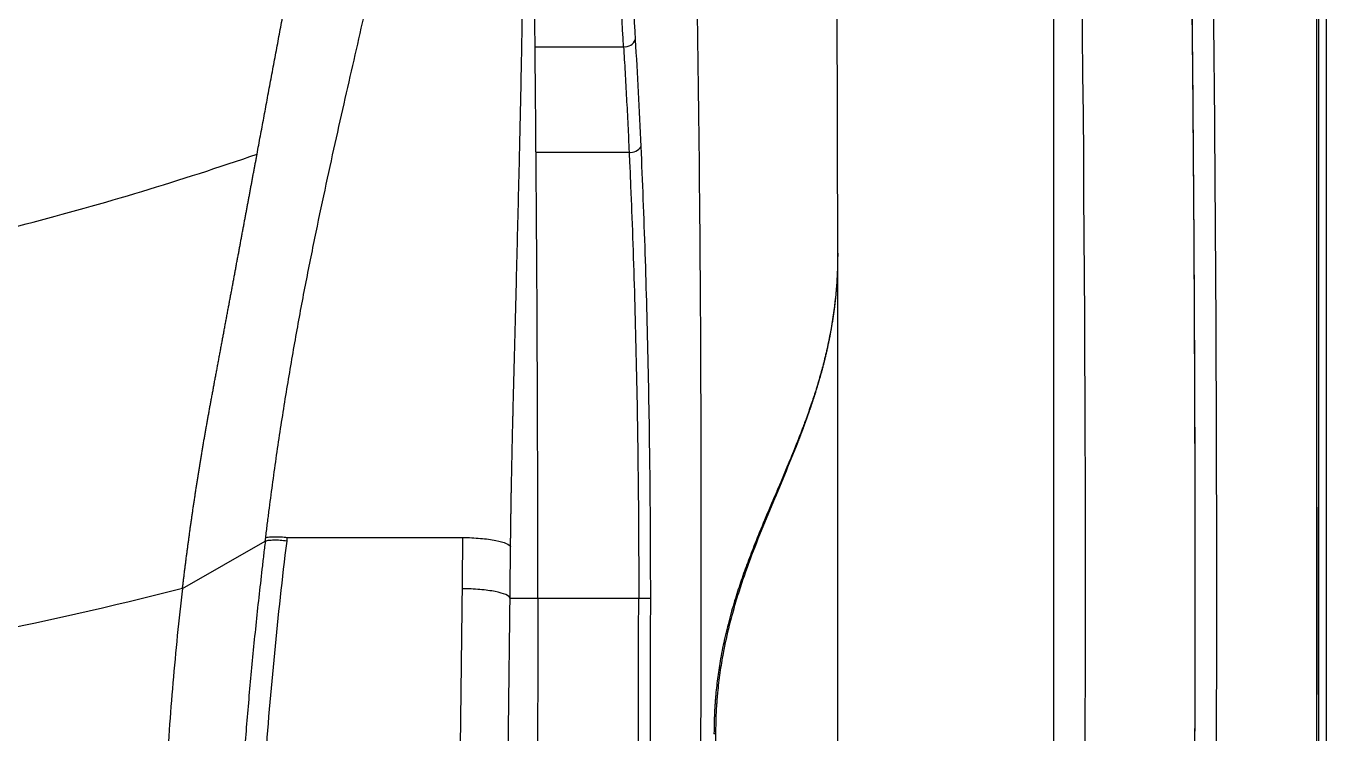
# Model space of a CAD drawing. Extents: x 527 to 611, y 788 to 934.
# Drawn here: x 597.96 to 611.49, y 844.04 to 851.41 of the extents above; entities that cross this region are included whole.
import ezdxf

# ---------------------------------------------------------------- set-up
doc = ezdxf.new("R2010")
doc.units = 0
doc.header["$MEASUREMENT"] = 0
doc.layers.add('1', color=4, linetype='Continuous')
doc.layers.add('GEOMETRY', color=3, linetype='Continuous', lineweight=25)

# ---------------------------------------------------------------- blocks, each defined once
blk = doc.blocks.new('2026_FLAIR')
at = {"layer": 'GEOMETRY'}
for p, q in [((84.42, 81.522), (84.42, 17.135)), ((84.42, 81.522), (84.42, 2.898)), ((81.583, 53.339), (81.583, 35.339)), ((76.188, 47.83), (77.109, 47.83)), ((76.198, 46.733), (77.167, 46.733)), ((79.338, 25.681), (79.338, 45.681)), ((72.519, 42.196), (73.38, 42.686)), ((73.61, 42.725), (75.433, 42.725)), ((75.927, 42.094), (76.216, 42.094)), ((76.216, 42.094), (77.267, 42.094)), ((77.267, 42.094), (77.391, 42.094)), ((78.066, 40.681), (78.05, 40.681)), ((78.066, 40.681), (78.066, 30.681))]:
    blk.add_line(p, q, dxfattribs=at)
for centre, radius, start, end in [((-466.785, 42.21), 548.701, 357.54177, 3.13498), ((77.123, 47.949), 0.119, 263.1289, 337.5667), ((77.184, 46.856), 0.125, 261.7453, 328.9232), ((-466.785, 42.21), 544.051, 357.59441, 359.98781), ((-466.785, 42.21), 544.176, 357.6105, 359.98781)]:
    blk.add_arc(centre, radius, start, end, dxfattribs=at)
blk.add_ellipse((-466.785, 15.428), major_axis=(0, 545.51), ratio=0.998801, start_param=4.771821, end_param=4.777019, dxfattribs=at)
for points, knots in [([(84.277, 81.473), (84.277, 81.47), (84.277, 81.468), (84.277, 81.462), (84.277, 81.455), (84.277, 81.437), (84.277, 81.401), (84.277, 81.33), (84.277, 81.188), (84.278, 80.903), (84.279, 80.334), (84.282, 79.195), (84.284, 78.219), (84.288, 76.267), (84.291, 74.966), (84.299, 71.062), (84.303, 68.459), (84.314, 60.651), (84.318, 55.446), (84.323, 45.035), (84.323, 39.829), (84.319, 29.418), (84.314, 24.213), (84.307, 19.008)], [0, 0, 0, 0, 0.000122, 0.000122, 0.000244, 0.000488, 0.000977, 0.001953, 0.003906, 0.007812, 0.015625, 0.03125, 0.0625, 0.0625, 0.125, 0.125, 0.25, 0.25, 0.5, 0.5, 0.75, 0.75, 1, 1, 1, 1]), ([(84.277, 81.473), (84.277, 81.469), (84.277, 81.466), (84.277, 81.46), (84.277, 81.45), (84.277, 81.428), (84.277, 81.383), (84.277, 81.294), (84.278, 81.115), (84.278, 80.757), (84.28, 80.041), (84.283, 78.61), (84.286, 77.383), (84.291, 74.929), (84.294, 73.293), (84.303, 68.385), (84.308, 65.113), (84.315, 58.569), (84.318, 55.298), (84.321, 48.754), (84.323, 42.21), (84.321, 35.666), (84.318, 29.122), (84.315, 25.851), (84.308, 19.307), (84.303, 16.035), (84.291, 9.491), (84.284, 6.219), (84.277, 2.947)], [0, 0, 0, 0, 0.000122, 0.000122, 0.000244, 0.000488, 0.000977, 0.001953, 0.003906, 0.007812, 0.015625, 0.03125, 0.0625, 0.0625, 0.125, 0.125, 0.25, 0.25, 0.375, 0.375, 0.5, 0.625, 0.625, 0.75, 0.75, 0.875, 0.875, 1, 1, 1, 1]), ([(84.345, 18.384), (84.344, 23.645), (84.344, 28.907), (84.344, 39.43), (84.344, 44.691), (84.344, 55.214), (84.344, 60.476), (84.345, 68.368), (84.345, 70.999), (84.346, 74.945), (84.346, 76.26), (84.346, 78.234), (84.346, 79.22), (84.346, 80.371), (84.346, 80.947), (84.346, 81.234), (84.346, 81.378), (84.346, 81.44), (84.346, 81.481), (84.346, 81.501), (84.346, 81.522)], [0, 0, 0, 0, 0.25, 0.25, 0.5, 0.5, 0.75, 0.75, 0.875, 0.875, 0.9375, 0.9375, 0.96875, 0.984375, 0.992188, 0.996094, 0.998047, 0.999023, 0.999023, 1, 1, 1, 1]), ([(84.346, 2.898), (84.346, 2.924), (84.346, 2.949), (84.346, 3), (84.346, 3.077), (84.346, 3.256), (84.346, 3.615), (84.346, 4.331), (84.346, 5.765), (84.346, 6.993), (84.346, 9.45), (84.345, 11.088), (84.345, 16.002), (84.345, 19.278), (84.344, 29.106), (84.344, 35.658), (84.344, 48.762), (84.344, 55.314), (84.345, 65.142), (84.345, 68.418), (84.345, 73.332), (84.346, 74.97), (84.346, 77.427), (84.346, 78.655), (84.346, 80.089), (84.346, 80.805), (84.346, 81.164), (84.346, 81.343), (84.346, 81.42), (84.346, 81.471), (84.346, 81.496), (84.346, 81.522)], [0, 0, 0, 0, 0.000977, 0.000977, 0.001953, 0.003906, 0.007813, 0.015625, 0.03125, 0.0625, 0.0625, 0.125, 0.125, 0.25, 0.25, 0.5, 0.5, 0.75, 0.75, 0.875, 0.875, 0.9375, 0.9375, 0.96875, 0.984375, 0.992188, 0.996094, 0.998047, 0.999023, 0.999023, 1, 1, 1, 1]), ([(83.254, 36.501), (83.29, 40.103), (83.292, 43.706), (83.227, 50.911), (83.16, 54.512), (82.955, 61.711), (82.818, 65.309), (82.469, 72.503), (82.258, 76.099), (82.011, 79.693)], [0, 0, 0, 0, 0.25, 0.25, 0.5, 0.5, 0.75, 0.75, 1, 1, 1, 1]), ([(83.254, 36.501), (83.29, 40.103), (83.292, 43.706), (83.227, 50.911), (83.16, 54.512), (82.955, 61.711), (82.818, 65.309), (82.469, 72.503), (82.258, 76.099), (82.011, 79.693)], [0.807814, 0.807814, 0.807814, 0.807814, 1.082323, 1.082323, 1.356832, 1.356832, 1.631341, 1.631341, 1.90585, 1.90585, 1.90585, 1.90585]), ([(81.835, 79.681), (81.846, 79.524), (81.866, 79.21), (81.897, 78.738), (81.927, 78.266), (81.957, 77.794), (81.986, 77.322), (82.015, 76.85), (82.044, 76.377), (82.072, 75.904), (82.1, 75.431), (82.127, 74.958), (82.154, 74.485), (82.181, 74.011), (82.207, 73.538), (82.233, 73.064), (82.258, 72.59), (82.283, 72.115), (82.308, 71.641), (82.332, 71.166), (82.356, 70.692), (82.379, 70.217), (82.435, 69.074), (82.518, 67.263), (82.62, 64.78), (82.712, 62.29), (82.792, 59.801), (82.862, 57.314), (82.921, 54.828), (82.969, 52.337), (82.999, 50.373), (83.017, 48.938), (83.026, 48.033), (83.034, 47.129), (83.041, 46.224), (83.047, 45.319), (83.051, 44.414), (83.054, 43.508), (83.055, 42.603), (83.055, 41.697), (83.053, 40.791), (83.051, 40.187), (83.05, 39.885)], [0, 0, 0, 0, 0.011865, 0.023734, 0.035607, 0.047484, 0.059366, 0.071251, 0.08314, 0.095033, 0.10693, 0.118831, 0.130736, 0.142645, 0.154558, 0.166475, 0.178397, 0.190322, 0.202252, 0.214185, 0.226123, 0.238065, 0.250011, 0.312259, 0.374667, 0.437237, 0.49997, 0.562266, 0.624696, 0.687259, 0.749958, 0.77267, 0.795386, 0.818105, 0.840828, 0.863555, 0.886286, 0.909021, 0.93176, 0.954502, 0.977249, 1, 1, 1, 1]), ([(81.835, 79.681), (82.054, 76.381), (82.243, 73.068), (82.402, 69.741), (82.561, 66.444), (82.69, 63.129), (82.791, 59.795), (82.89, 56.492), (82.962, 53.175), (83.005, 49.842), (83.048, 46.527), (83.063, 43.207), (83.05, 39.885)], [0, 0, 0, 0, 0.25, 0.25, 0.25, 0.5, 0.5, 0.5, 0.75, 0.75, 0.75, 1, 1, 1, 1]), ([(73.384, 42.723), (73.387, 42.746), (73.392, 42.791), (73.404, 42.882), (73.424, 43.042), (73.466, 43.362), (73.533, 43.823), (73.621, 44.374), (73.716, 44.919), (73.817, 45.451), (73.922, 45.967), (74.028, 46.465), (74.134, 46.945), (74.239, 47.409), (74.342, 47.859), (74.442, 48.297), (74.572, 48.87), (74.724, 49.573), (74.889, 50.415), (75.009, 51.133), (75.093, 51.725), (75.133, 52.046), (75.154, 52.239), (75.16, 52.287), (75.164, 52.321), (75.165, 52.337), (75.166, 52.347), (75.167, 52.354), (75.168, 52.362), (75.169, 52.371), (75.171, 52.388), (75.18, 52.481), (75.205, 52.725), (75.239, 53.124), (75.272, 53.617), (75.297, 54.123), (75.313, 54.642), (75.319, 55.172), (75.316, 55.712), (75.305, 56.26), (75.285, 56.813), (75.256, 57.37), (75.221, 57.927), (75.192, 58.298), (75.177, 58.483)], [0, 0, 0, 0, 0.003906, 0.007812, 0.015625, 0.03125, 0.0625, 0.09375, 0.125, 0.15625, 0.1875, 0.21875, 0.25, 0.28125, 0.3125, 0.34375, 0.375, 0.4375, 0.5, 0.5625, 0.59375, 0.625, 0.628906, 0.632812, 0.634766, 0.635742, 0.63623, 0.636719, 0.637207, 0.637695, 0.638672, 0.640625, 0.65625, 0.6875, 0.71875, 0.75, 0.78125, 0.8125, 0.84375, 0.875, 0.90625, 0.9375, 0.96875, 1, 1, 1, 1]), ([(73.399, 47.275), (73.405, 47.308), (73.417, 47.373), (73.436, 47.472), (73.454, 47.57), (73.472, 47.668), (73.491, 47.765), (73.509, 47.863), (73.527, 47.96), (73.545, 48.057), (73.563, 48.154), (73.581, 48.25), (73.599, 48.346), (73.617, 48.442), (73.635, 48.538), (73.653, 48.634), (73.67, 48.729), (73.688, 48.824), (73.706, 48.919), (73.723, 49.014), (73.741, 49.108), (73.759, 49.202), (73.776, 49.296), (73.794, 49.39), (73.811, 49.483), (73.828, 49.577), (73.846, 49.67), (73.863, 49.762), (73.88, 49.855), (73.898, 49.947), (73.915, 50.039), (73.932, 50.131), (73.949, 50.222), (73.966, 50.314), (73.983, 50.405), (74, 50.495), (74.017, 50.586), (74.034, 50.676), (74.05, 50.766), (74.067, 50.856), (74.084, 50.946), (74.1, 51.035), (74.117, 51.124), (74.134, 51.213), (74.15, 51.301), (74.167, 51.389), (74.183, 51.477), (74.199, 51.565), (74.216, 51.652), (74.232, 51.74), (74.248, 51.827), (74.264, 51.913), (74.28, 52), (74.297, 52.086), (74.313, 52.172), (74.329, 52.257), (74.344, 52.343), (74.36, 52.428), (74.376, 52.513), (74.387, 52.569), (74.392, 52.597)], [0, 0, 0, 0, 0.017241, 0.034483, 0.051724, 0.068965, 0.086207, 0.103448, 0.120689, 0.137931, 0.155172, 0.172413, 0.189655, 0.206896, 0.224138, 0.241379, 0.25862, 0.275862, 0.293103, 0.310344, 0.327586, 0.344827, 0.362068, 0.37931, 0.396551, 0.413792, 0.431034, 0.448275, 0.465516, 0.482758, 0.499999, 0.517241, 0.534482, 0.551723, 0.568965, 0.586206, 0.603447, 0.620689, 0.63793, 0.655172, 0.672413, 0.689654, 0.706896, 0.724137, 0.741379, 0.75862, 0.775861, 0.793103, 0.810344, 0.827586, 0.844827, 0.862069, 0.87931, 0.896551, 0.913793, 0.931034, 0.948276, 0.965517, 0.982759, 1, 1, 1, 1]), ([(75.933, 42.628), (75.933, 42.644), (75.933, 42.677), (75.934, 42.725), (75.935, 42.774), (75.935, 42.822), (75.936, 42.87), (75.937, 42.919), (75.937, 42.967), (75.938, 43.016), (75.939, 43.064), (75.94, 43.112), (75.94, 43.161), (75.941, 43.209), (75.942, 43.257), (75.943, 43.306), (75.944, 43.354), (75.945, 43.402), (75.946, 43.451), (75.947, 43.499), (75.948, 43.547), (75.949, 43.596), (75.95, 43.644), (75.951, 43.692), (75.952, 43.741), (75.953, 43.789), (75.954, 43.837), (75.956, 43.885), (75.957, 43.934), (75.958, 43.982), (75.961, 44.131), (75.968, 44.38), (75.977, 44.73), (75.986, 45.081), (75.998, 45.538), (76.012, 46.105), (76.028, 46.756), (76.042, 47.399), (76.054, 48.007), (76.063, 48.612), (76.07, 49.182), (76.075, 49.763), (76.077, 50.224), (76.079, 50.613), (76.08, 50.891), (76.08, 51.148), (76.081, 51.335), (76.08, 51.493), (76.08, 51.649), (76.08, 51.828), (76.08, 51.999), (76.079, 52.161), (76.078, 52.313), (76.077, 52.458), (76.077, 52.551), (76.076, 52.596)], [0, 0, 0, 0, 0.004361, 0.008716, 0.013064, 0.017406, 0.021742, 0.026073, 0.030398, 0.034718, 0.039033, 0.043343, 0.047649, 0.051951, 0.056249, 0.060543, 0.064834, 0.069121, 0.073406, 0.077688, 0.081967, 0.086244, 0.09052, 0.094793, 0.099065, 0.103336, 0.107606, 0.111875, 0.116143, 0.120412, 0.12468, 0.155583, 0.186685, 0.218077, 0.249847, 0.310788, 0.374716, 0.435184, 0.499863, 0.55937, 0.624631, 0.682394, 0.749702, 0.777511, 0.812275, 0.842792, 0.863649, 0.874849, 0.895815, 0.915752, 0.934659, 0.952537, 0.969386, 0.985207, 1, 1, 1, 1]), ([(79.338, 45.681), (79.338, 45.838), (79.337, 46.151), (79.337, 46.621), (79.336, 47.089), (79.334, 47.555), (79.332, 48.02), (79.33, 48.483), (79.328, 48.944), (79.325, 49.404), (79.322, 49.863), (79.318, 50.32), (79.314, 50.775), (79.309, 51.228), (79.306, 51.53), (79.305, 51.681)], [0, 0, 0, 0, 0.078502, 0.156741, 0.234716, 0.312429, 0.389878, 0.467064, 0.543986, 0.620646, 0.697043, 0.773176, 0.849047, 0.924655, 1, 1, 1, 1]), ([(76.188, 47.83), (76.186, 48.03), (76.182, 48.412), (76.177, 48.96), (76.171, 49.457), (76.165, 49.903), (76.16, 50.299), (76.156, 50.546), (76.154, 50.66)], [0, 0, 0, 0, 0.211613, 0.405247, 0.580902, 0.73858, 0.878279, 1, 1, 1, 1]), ([(77.415, 18.847), (77.457, 19.872), (77.542, 21.921), (77.647, 24.996), (77.736, 28.072), (77.823, 31.833), (77.893, 36.28), (77.922, 41.413), (77.916, 45.532), (77.882, 47.939), (77.873, 48.635)], [0, 0, 0, 0, 0.103256, 0.206512, 0.309781, 0.41305, 0.585314, 0.757578, 0.929903, 1, 1, 1, 1]), ([(77.291, 46.792), (77.283, 46.984), (77.273, 47.173), (77.254, 47.544), (77.244, 47.725), (77.234, 47.903)], [0, 0, 0, 0, 0.5, 0.5, 1, 1, 1, 1]), ([(76.197, 46.737), (76.197, 46.755), (76.197, 46.793), (76.197, 46.85), (76.196, 46.907), (76.196, 46.966), (76.195, 47.024), (76.195, 47.083), (76.194, 47.143), (76.194, 47.203), (76.193, 47.264), (76.193, 47.325), (76.192, 47.387), (76.192, 47.449), (76.191, 47.511), (76.19, 47.574), (76.19, 47.638), (76.189, 47.701), (76.189, 47.766), (76.188, 47.808), (76.188, 47.83)], [0, 0, 0, 0, 0.049713, 0.100113, 0.1512, 0.202975, 0.255438, 0.308587, 0.362425, 0.416949, 0.472161, 0.528061, 0.584647, 0.641922, 0.699883, 0.758532, 0.817868, 0.877891, 0.938602, 1, 1, 1, 1]), ([(77.109, 47.83), (77.114, 47.742), (77.119, 47.654), (77.129, 47.474), (77.134, 47.384), (77.144, 47.201), (77.149, 47.108), (77.158, 46.922), (77.162, 46.828), (77.167, 46.733)], [0, 0, 0, 0, 0.25, 0.25, 0.5, 0.5, 0.75, 0.75, 1, 1, 1, 1]), ([(73.294, 46.712), (73.3, 46.744), (73.312, 46.807), (73.329, 46.901), (73.347, 46.995), (73.364, 47.088), (73.382, 47.182), (73.393, 47.244), (73.399, 47.275)], [0, 0, 0, 0, 0.166667, 0.333334, 0.5, 0.666667, 0.833333, 1, 1, 1, 1]), ([(53.614, 46.712), (54.407, 46.44), (55.206, 46.198), (56.818, 45.779), (57.631, 45.603), (59.271, 45.317), (60.098, 45.208), (61.351, 45.098), (61.77, 45.07), (62.402, 45.042), (62.613, 45.035), (62.931, 45.028), (63.037, 45.026), (63.248, 45.024), (63.354, 45.024), (64.304, 45.024), (65.142, 45.061), (66.805, 45.207), (67.63, 45.316), (69.269, 45.601), (70.082, 45.777), (71.697, 46.196), (72.498, 46.438), (73.294, 46.712)], [0, 0, 0, 0, 0.125, 0.125, 0.25, 0.25, 0.375, 0.375, 0.4375, 0.4375, 0.46875, 0.46875, 0.484375, 0.484375, 0.5, 0.5, 0.625, 0.625, 0.75, 0.75, 0.875, 0.875, 1, 1, 1, 1]), ([(72.818, 44.16), (72.821, 44.176), (72.827, 44.208), (72.836, 44.255), (72.844, 44.302), (72.853, 44.349), (72.862, 44.396), (72.871, 44.443), (72.88, 44.49), (72.888, 44.537), (72.897, 44.584), (72.906, 44.631), (72.914, 44.677), (72.923, 44.724), (72.932, 44.77), (72.94, 44.817), (72.949, 44.863), (72.958, 44.909), (72.966, 44.955), (72.975, 45.001), (72.983, 45.047), (72.992, 45.093), (73, 45.138), (73.009, 45.184), (73.017, 45.229), (73.026, 45.274), (73.034, 45.319), (73.043, 45.364), (73.051, 45.409), (73.059, 45.454), (73.068, 45.498), (73.076, 45.543), (73.084, 45.587), (73.092, 45.631), (73.101, 45.675), (73.109, 45.719), (73.117, 45.762), (73.125, 45.806), (73.133, 45.849), (73.141, 45.892), (73.149, 45.935), (73.157, 45.978), (73.165, 46.021), (73.173, 46.063), (73.181, 46.105), (73.189, 46.147), (73.196, 46.189), (73.204, 46.231), (73.212, 46.272), (73.22, 46.313), (73.227, 46.354), (73.235, 46.395), (73.242, 46.435), (73.25, 46.476), (73.257, 46.516), (73.265, 46.555), (73.272, 46.595), (73.28, 46.634), (73.287, 46.674), (73.292, 46.699), (73.294, 46.712)], [0, 0, 0, 0, 0.017242, 0.034483, 0.051725, 0.068966, 0.086208, 0.10345, 0.120691, 0.137933, 0.155175, 0.172416, 0.189658, 0.206899, 0.22414, 0.241382, 0.258623, 0.275864, 0.293105, 0.310346, 0.327587, 0.344828, 0.36207, 0.379311, 0.396552, 0.413793, 0.431034, 0.448275, 0.465517, 0.482758, 0.5, 0.517242, 0.534484, 0.551726, 0.568968, 0.58621, 0.603453, 0.620695, 0.637937, 0.655179, 0.672421, 0.689663, 0.706905, 0.724146, 0.741388, 0.758629, 0.77587, 0.793111, 0.810352, 0.827593, 0.844833, 0.862074, 0.879314, 0.896555, 0.913796, 0.931036, 0.948277, 0.965518, 0.982759, 1, 1, 1, 1]), ([(76.216, 42.094), (76.216, 42.115), (76.216, 42.158), (76.216, 42.221), (76.216, 42.285), (76.216, 42.349), (76.216, 42.412), (76.216, 42.476), (76.216, 42.539), (76.216, 42.603), (76.216, 42.667), (76.216, 42.73), (76.216, 42.794), (76.216, 42.857), (76.216, 42.921), (76.216, 42.985), (76.216, 43.048), (76.216, 43.112), (76.216, 43.175), (76.215, 43.239), (76.215, 43.302), (76.215, 43.366), (76.215, 43.429), (76.215, 43.492), (76.215, 43.556), (76.215, 43.619), (76.214, 43.682), (76.214, 43.746), (76.214, 43.809), (76.214, 43.872), (76.214, 43.935), (76.213, 43.998), (76.213, 44.061), (76.213, 44.124), (76.213, 44.187), (76.213, 44.249), (76.212, 44.312), (76.212, 44.375), (76.212, 44.437), (76.212, 44.5), (76.211, 44.562), (76.211, 44.624), (76.211, 44.687), (76.21, 44.749), (76.21, 44.811), (76.21, 44.873), (76.21, 44.935), (76.209, 44.997), (76.209, 45.058), (76.209, 45.12), (76.208, 45.181), (76.208, 45.243), (76.208, 45.304), (76.207, 45.365), (76.207, 45.426), (76.206, 45.487), (76.206, 45.548), (76.206, 45.608), (76.205, 45.669), (76.205, 45.729), (76.205, 45.789), (76.204, 45.849), (76.204, 45.909), (76.203, 45.969), (76.203, 46.029), (76.202, 46.088), (76.202, 46.148), (76.202, 46.207), (76.201, 46.266), (76.201, 46.325), (76.2, 46.384), (76.2, 46.442), (76.199, 46.501), (76.199, 46.559), (76.198, 46.617), (76.198, 46.675), (76.198, 46.714), (76.198, 46.733)], [0, 0, 0, 0, 0.013174, 0.026353, 0.039536, 0.052723, 0.065914, 0.07911, 0.09231, 0.105515, 0.118724, 0.131937, 0.145154, 0.158376, 0.171602, 0.184833, 0.198067, 0.211306, 0.22455, 0.237797, 0.251049, 0.264306, 0.277566, 0.290831, 0.3041, 0.317374, 0.330652, 0.343934, 0.35722, 0.370511, 0.383806, 0.397105, 0.410409, 0.423716, 0.437029, 0.450345, 0.463666, 0.476991, 0.49032, 0.503654, 0.516991, 0.530334, 0.54368, 0.557031, 0.570386, 0.583745, 0.597109, 0.610476, 0.623848, 0.637225, 0.650606, 0.66399, 0.67738, 0.690773, 0.704171, 0.717573, 0.730979, 0.74439, 0.757805, 0.771224, 0.784647, 0.798075, 0.811507, 0.824943, 0.838383, 0.851828, 0.865277, 0.87873, 0.892187, 0.905649, 0.919115, 0.932585, 0.94606, 0.959538, 0.973021, 0.986509, 1, 1, 1, 1]), ([(77.167, 46.733), (77.167, 46.727), (77.167, 46.722), (77.168, 46.71), (77.168, 46.694), (77.17, 46.655), (77.174, 46.576), (77.177, 46.509), (77.182, 46.373), (77.186, 46.282), (77.197, 46.008), (77.21, 45.638), (77.222, 45.259), (77.232, 44.877), (77.237, 44.683), (77.25, 44.096), (77.256, 43.7), (77.263, 43.099), (77.264, 42.899), (77.266, 42.598), (77.266, 42.497), (77.266, 42.346), (77.267, 42.271), (77.267, 42.182), (77.267, 42.138), (77.267, 42.119), (77.267, 42.107), (77.267, 42.1), (77.267, 42.094)], [0, 0, 0, 0, 0.003906, 0.003906, 0.007812, 0.015625, 0.03125, 0.0625, 0.0625, 0.125, 0.125, 0.25, 0.375, 0.375, 0.5, 0.5, 0.75, 0.75, 0.875, 0.875, 0.9375, 0.9375, 0.96875, 0.984375, 0.992188, 0.996094, 0.996094, 1, 1, 1, 1]), ([(77.391, 42.094), (77.391, 42.503), (77.389, 42.909), (77.381, 43.72), (77.374, 44.121), (77.362, 44.716), (77.357, 44.912), (77.346, 45.3), (77.341, 45.491), (77.322, 46.06), (77.308, 46.43), (77.291, 46.792)], [0, 0, 0, 0, 0.25, 0.25, 0.5, 0.5, 0.625, 0.625, 0.75, 0.75, 1, 1, 1, 1]), ([(79.338, 45.681), (79.338, 45.672), (79.337, 45.655), (79.337, 45.629), (79.337, 45.603), (79.336, 45.577), (79.336, 45.552), (79.335, 45.526), (79.334, 45.5), (79.333, 45.474), (79.332, 45.448), (79.33, 45.422), (79.329, 45.396), (79.327, 45.371), (79.325, 45.345), (79.323, 45.319), (79.319, 45.271), (79.312, 45.201), (79.301, 45.109), (79.288, 45.016), (79.269, 44.897), (79.241, 44.75), (79.203, 44.585), (79.16, 44.424), (79.116, 44.273), (79.067, 44.123), (79.019, 43.988), (78.966, 43.845), (78.917, 43.718), (78.869, 43.6), (78.833, 43.512), (78.793, 43.415), (78.746, 43.306), (78.671, 43.129), (78.58, 42.916), (78.483, 42.68), (78.402, 42.471), (78.334, 42.283), (78.27, 42.086), (78.21, 41.881), (78.156, 41.663), (78.121, 41.483), (78.099, 41.347), (78.086, 41.255), (78.075, 41.162), (78.067, 41.084), (78.062, 41.02), (78.059, 40.972), (78.056, 40.924), (78.054, 40.876), (78.052, 40.827), (78.051, 40.779), (78.05, 40.73), (78.05, 40.697), (78.05, 40.681)], [0, 0, 0, 0, 0.004141, 0.008283, 0.012427, 0.016574, 0.020724, 0.024878, 0.029036, 0.033199, 0.037367, 0.041542, 0.045723, 0.049911, 0.054106, 0.05831, 0.062522, 0.077654, 0.0931, 0.108878, 0.125004, 0.155264, 0.18747, 0.217352, 0.24998, 0.279078, 0.312507, 0.338543, 0.375009, 0.400458, 0.421231, 0.437485, 0.470498, 0.499982, 0.566254, 0.625028, 0.668905, 0.710472, 0.750012, 0.794062, 0.835471, 0.875001, 0.890955, 0.906641, 0.922128, 0.93749, 0.945371, 0.953212, 0.961024, 0.968817, 0.976601, 0.984387, 0.992183, 1, 1, 1, 1]), ([(79.338, 45.681), (79.338, 45.671), (79.337, 45.651), (79.337, 45.621), (79.337, 45.592), (79.336, 45.563), (79.335, 45.534), (79.334, 45.505), (79.333, 45.477), (79.332, 45.449), (79.33, 45.421), (79.328, 45.393), (79.327, 45.366), (79.325, 45.339), (79.323, 45.312), (79.32, 45.285), (79.318, 45.259), (79.315, 45.233), (79.313, 45.207), (79.31, 45.181), (79.307, 45.156), (79.304, 45.131), (79.301, 45.106), (79.298, 45.081), (79.294, 45.056), (79.291, 45.032), (79.287, 45.008), (79.284, 44.984), (79.28, 44.961), (79.276, 44.938), (79.272, 44.915), (79.268, 44.892), (79.264, 44.869), (79.26, 44.847), (79.256, 44.825), (79.252, 44.803), (79.247, 44.781), (79.243, 44.76), (79.239, 44.739), (79.234, 44.718), (79.23, 44.697), (79.225, 44.677), (79.221, 44.657), (79.216, 44.637), (79.212, 44.618), (79.207, 44.598), (79.202, 44.579), (79.198, 44.56), (79.193, 44.542), (79.188, 44.524), (79.184, 44.505), (79.179, 44.488), (79.174, 44.47), (79.17, 44.453), (79.165, 44.435), (79.16, 44.418), (79.156, 44.402), (79.151, 44.385), (79.146, 44.369), (79.141, 44.353), (79.137, 44.337), (79.132, 44.321), (79.128, 44.306), (79.123, 44.29), (79.118, 44.275), (79.114, 44.26), (79.109, 44.246), (79.105, 44.231), (79.1, 44.217), (79.096, 44.203), (79.091, 44.189), (79.087, 44.175), (79.082, 44.162), (79.078, 44.148), (79.074, 44.135), (79.069, 44.122), (79.065, 44.109), (79.061, 44.097), (79.057, 44.084), (79.053, 44.072), (79.048, 44.06), (79.044, 44.048), (79.04, 44.036), (79.036, 44.025), (79.032, 44.013), (79.028, 44.002), (79.024, 43.991), (79.021, 43.98), (79.017, 43.97), (79.013, 43.959), (79.009, 43.949), (79.006, 43.939), (79.002, 43.929), (78.998, 43.919), (78.995, 43.909), (78.991, 43.9), (78.988, 43.89), (78.985, 43.881), (78.981, 43.872), (78.978, 43.863), (78.975, 43.855), (78.972, 43.846), (78.968, 43.838), (78.965, 43.829), (78.962, 43.821), (78.959, 43.814), (78.956, 43.806), (78.953, 43.798), (78.951, 43.791), (78.948, 43.784), (78.945, 43.776), (78.942, 43.77), (78.94, 43.763), (78.937, 43.756), (78.935, 43.75), (78.932, 43.743), (78.93, 43.737), (78.928, 43.731), (78.925, 43.725), (78.923, 43.72), (78.921, 43.714), (78.919, 43.709), (78.917, 43.704), (78.915, 43.699), (78.913, 43.694), (78.911, 43.689), (78.909, 43.684), (78.908, 43.68), (78.906, 43.676), (78.904, 43.671), (78.903, 43.667), (78.901, 43.664), (78.9, 43.66), (78.898, 43.656), (78.897, 43.653), (78.896, 43.65), (78.894, 43.647), (78.893, 43.644), (78.892, 43.641), (78.891, 43.638), (78.89, 43.636), (78.889, 43.634), (78.888, 43.631), (78.888, 43.629), (78.887, 43.627), (78.886, 43.626), (78.885, 43.624), (78.84, 43.511), (78.748, 43.29), (78.609, 42.961), (78.473, 42.628), (78.377, 42.369), (78.318, 42.19), (78.289, 42.099), (78.261, 42.006), (78.235, 41.911), (78.193, 41.752), (78.149, 41.555), (78.11, 41.319), (78.091, 41.162), (78.082, 41.056), (78.078, 41.003), (78.074, 40.95), (78.071, 40.897), (78.069, 40.843), (78.068, 40.789), (78.067, 40.735), (78.067, 40.699), (78.066, 40.681)], [0, 0, 0, 0, 0.005222, 0.010398, 0.01553, 0.020619, 0.025665, 0.03067, 0.035635, 0.04056, 0.045448, 0.050297, 0.05511, 0.059887, 0.064628, 0.069335, 0.074008, 0.078648, 0.083255, 0.08783, 0.092374, 0.096886, 0.101368, 0.105819, 0.110241, 0.114633, 0.118996, 0.12333, 0.127636, 0.131914, 0.136164, 0.140384, 0.144572, 0.148729, 0.152854, 0.156945, 0.161002, 0.165023, 0.169009, 0.172958, 0.176869, 0.180743, 0.184578, 0.188374, 0.192133, 0.195857, 0.199545, 0.203198, 0.206817, 0.2104, 0.213949, 0.217464, 0.220944, 0.22439, 0.227803, 0.231181, 0.234526, 0.237837, 0.241115, 0.244359, 0.24757, 0.250748, 0.253892, 0.257004, 0.260082, 0.263127, 0.266139, 0.269119, 0.272065, 0.274979, 0.277859, 0.280707, 0.283521, 0.286303, 0.289052, 0.291768, 0.294451, 0.297101, 0.299718, 0.302302, 0.304853, 0.307372, 0.309857, 0.31231, 0.314729, 0.317116, 0.319469, 0.32179, 0.324077, 0.326332, 0.328553, 0.330741, 0.332896, 0.335018, 0.337107, 0.339163, 0.341186, 0.343175, 0.345131, 0.347054, 0.348944, 0.350801, 0.352624, 0.354414, 0.356171, 0.357894, 0.359584, 0.361241, 0.362864, 0.364454, 0.366011, 0.367534, 0.369024, 0.370481, 0.371904, 0.373294, 0.37465, 0.375973, 0.377262, 0.378517, 0.37974, 0.380928, 0.382083, 0.383205, 0.384293, 0.385347, 0.386368, 0.387356, 0.388309, 0.38923, 0.390116, 0.39097, 0.391789, 0.392575, 0.393328, 0.394047, 0.394732, 0.395384, 0.396003, 0.396587, 0.397139, 0.397656, 0.39814, 0.398591, 0.399008, 0.399391, 0.399741, 0.400057, 0.475095, 0.550186, 0.625178, 0.70004, 0.718789, 0.737559, 0.75629, 0.775065, 0.794816, 0.850001, 0.887635, 0.92498, 0.934301, 0.943628, 0.952965, 0.962318, 0.971693, 0.981094, 0.990528, 1, 1, 1, 1]), ([(72.519, 42.196), (72.52, 42.211), (72.524, 42.239), (72.529, 42.281), (72.534, 42.324), (72.539, 42.366), (72.545, 42.409), (72.55, 42.451), (72.555, 42.494), (72.561, 42.536), (72.567, 42.579), (72.572, 42.622), (72.578, 42.665), (72.584, 42.707), (72.59, 42.75), (72.595, 42.793), (72.601, 42.836), (72.608, 42.879), (72.614, 42.922), (72.62, 42.964), (72.626, 43.007), (72.632, 43.05), (72.639, 43.093), (72.645, 43.136), (72.652, 43.179), (72.658, 43.222), (72.665, 43.265), (72.672, 43.308), (72.678, 43.35), (72.685, 43.393), (72.692, 43.436), (72.699, 43.479), (72.706, 43.522), (72.713, 43.565), (72.72, 43.607), (72.727, 43.65), (72.735, 43.693), (72.742, 43.736), (72.749, 43.778), (72.757, 43.821), (72.764, 43.863), (72.772, 43.906), (72.779, 43.948), (72.787, 43.991), (72.795, 44.033), (72.802, 44.076), (72.81, 44.118), (72.815, 44.146), (72.818, 44.16)], [0, 0, 0, 0, 0.021739, 0.043478, 0.065217, 0.086956, 0.108695, 0.130434, 0.152173, 0.173912, 0.195651, 0.21739, 0.239129, 0.260868, 0.282607, 0.304347, 0.326086, 0.347825, 0.369564, 0.391304, 0.413043, 0.434782, 0.456522, 0.478261, 0.5, 0.521739, 0.543478, 0.565217, 0.586956, 0.608695, 0.630434, 0.652173, 0.673912, 0.695651, 0.71739, 0.739129, 0.760868, 0.782607, 0.804347, 0.826086, 0.847825, 0.869564, 0.891304, 0.913043, 0.934782, 0.956522, 0.978261, 1, 1, 1, 1]), ([(73.38, 42.686), (73.374, 42.638), (73.368, 42.589), (73.356, 42.492), (73.351, 42.443), (73.334, 42.297), (73.323, 42.199), (73.29, 41.907), (73.27, 41.712), (73.232, 41.322), (73.214, 41.127), (73.181, 40.737), (73.165, 40.542), (73.122, 39.957), (73.097, 39.568), (73.067, 38.984), (73.058, 38.789), (73.047, 38.497), (73.043, 38.4), (73.036, 38.205), (73.033, 38.108), (73.002, 37.232), (72.974, 36.456), (72.919, 34.908), (72.892, 34.136), (72.81, 31.825), (72.756, 30.293), (72.648, 27.243), (72.595, 25.728), (72.542, 24.222)], [0, 0, 0, 0, 0.007813, 0.007813, 0.015625, 0.015625, 0.03125, 0.03125, 0.0625, 0.0625, 0.09375, 0.09375, 0.125, 0.125, 0.1875, 0.1875, 0.21875, 0.21875, 0.234375, 0.234375, 0.25, 0.25, 0.375, 0.375, 0.5, 0.5, 0.75, 0.75, 1, 1, 1, 1]), ([(72.759, 24.258), (72.814, 25.761), (72.868, 27.274), (72.978, 30.318), (73.033, 31.848), (73.117, 34.154), (73.145, 34.925), (73.201, 36.471), (73.229, 37.245), (73.261, 38.119), (73.264, 38.216), (73.271, 38.411), (73.275, 38.508), (73.287, 38.799), (73.296, 38.993), (73.326, 39.576), (73.35, 39.965), (73.407, 40.743), (73.44, 41.132), (73.516, 41.91), (73.558, 42.299), (73.606, 42.688)], [0, 0, 0, 0, 0.25, 0.25, 0.5, 0.5, 0.625, 0.625, 0.75, 0.75, 0.765625, 0.765625, 0.78125, 0.78125, 0.8125, 0.8125, 0.875, 0.875, 0.9375, 0.9375, 1, 1, 1, 1]), ([(73.606, 42.688), (73.582, 42.691), (73.558, 42.693), (73.513, 42.696), (73.491, 42.696), (73.451, 42.696), (73.433, 42.695), (73.402, 42.692), (73.39, 42.689), (73.38, 42.686)], [0, 0, 0, 0, 0.25, 0.25, 0.5, 0.5, 0.75, 0.75, 1, 1, 1, 1]), ([(73.384, 42.723), (73.394, 42.726), (73.407, 42.729), (73.438, 42.732), (73.456, 42.733), (73.496, 42.733), (73.518, 42.733), (73.563, 42.73), (73.587, 42.728), (73.61, 42.725)], [0, 0, 0, 0, 0.25, 0.25, 0.5, 0.5, 0.75, 0.75, 1, 1, 1, 1]), ([(73.606, 42.688), (73.607, 42.701), (73.609, 42.713), (73.61, 42.725), (73.61, 42.725), (73.61, 42.725), (73.61, 42.725)], [0, 0, 0, 0, 0.0009661365, 0.0009661365, 0.0009661365, 0.0009661965, 0.0009661965, 0.0009661965, 0.0009661965]), ([(75.433, 42.725), (75.497, 42.725), (75.56, 42.721), (75.678, 42.711), (75.732, 42.704), (75.824, 42.686), (75.861, 42.675), (75.914, 42.653), (75.929, 42.64), (75.933, 42.628)], [0, 0, 0, 0, 0.25, 0.25, 0.5, 0.5, 0.75, 0.75, 1, 1, 1, 1]), ([(72.519, 42.196), (71.041, 41.814), (69.547, 41.523), (66.529, 41.131), (65.004, 41.03), (63.269, 41.03), (63.076, 41.031), (62.69, 41.037), (62.497, 41.042), (61.919, 41.061), (61.535, 41.08), (60.386, 41.155), (59.625, 41.229), (57.357, 41.524), (55.865, 41.815), (54.39, 42.196)], [0, 0, 0, 0, 0.25, 0.25, 0.5, 0.5, 0.53125, 0.53125, 0.5625, 0.5625, 0.625, 0.625, 0.75, 0.75, 1, 1, 1, 1]), ([(72.519, 42.196), (72.5, 42.033), (72.481, 41.869), (72.448, 41.541), (72.432, 41.377), (72.39, 40.885), (72.368, 40.557), (72.35, 40.229)], [0, 0, 0, 0, 0.02035008, 0.02035008, 0.04070015, 0.04070015, 0.08140031, 0.08140031, 0.08140031, 0.08140031]), ([(75.428, 42.192), (75.412, 40.669), (75.387, 39.153), (75.339, 36.888), (75.321, 36.134), (75.292, 35.007), (75.281, 34.631), (75.26, 33.881), (75.248, 33.507), (75.189, 31.637), (75.134, 30.149), (75.041, 27.93), (75.008, 27.192), (74.939, 25.722), (74.903, 24.989), (74.864, 24.258)], [0, 0, 0, 0, 0.25, 0.25, 0.375, 0.375, 0.4375, 0.4375, 0.5, 0.5, 0.75, 0.75, 0.875, 0.875, 1, 1, 1, 1]), ([(75.363, 24.074), (75.402, 24.808), (75.438, 25.544), (75.508, 27.022), (75.54, 27.764), (75.634, 29.994), (75.688, 31.489), (75.747, 33.367), (75.759, 33.744), (75.781, 34.497), (75.791, 34.875), (75.821, 36.008), (75.839, 36.765), (75.871, 38.282), (75.885, 39.042), (75.909, 40.566), (75.919, 41.329), (75.927, 42.094)], [0, 0, 0, 0, 0.125, 0.125, 0.25, 0.25, 0.5, 0.5, 0.5625, 0.5625, 0.625, 0.625, 0.75, 0.75, 0.875, 0.875, 1, 1, 1, 1]), ([(75.927, 42.094), (75.924, 42.107), (75.908, 42.119), (75.856, 42.142), (75.818, 42.153), (75.726, 42.171), (75.672, 42.178), (75.554, 42.189), (75.491, 42.192), (75.428, 42.192)], [0, 0, 0, 0, 0.25, 0.25, 0.5, 0.5, 0.75, 0.75, 1, 1, 1, 1]), ([(76.216, 42.094), (76.216, 41.323), (76.209, 38.233), (76.15, 32.825), (75.985, 25.877), (75.817, 21.248), (75.717, 18.937)], [0, 0, 0, 0, 0.099878, 0.400169, 0.700461, 1, 1, 1, 1])]:
    blk.add_open_spline(points, degree=3, knots=knots, dxfattribs=at)
for points in [[(77.234, 47.903), (77.177, 48.847), (77.119, 49.79), (77.058, 50.734)], [(76.198, 46.733), (76.198, 46.734), (76.198, 46.735), (76.197, 46.737)], [(73.38, 42.686), (73.381, 42.699), (73.383, 42.711), (73.384, 42.723)], [(75.433, 42.725), (75.431, 42.547), (75.429, 42.37), (75.428, 42.192)], [(75.927, 42.095), (75.929, 42.272), (75.93, 42.45), (75.933, 42.628)]]:
    blk.add_open_spline(points, degree=3, dxfattribs=at)

msp = doc.modelspace()

# ---------------------------------------------------------------- block references
at = {"layer": '1'}
msp.add_blockref('2026_FLAIR', (527.067, 803.363), dxfattribs=at)

doc.saveas('drawing.dxf')
